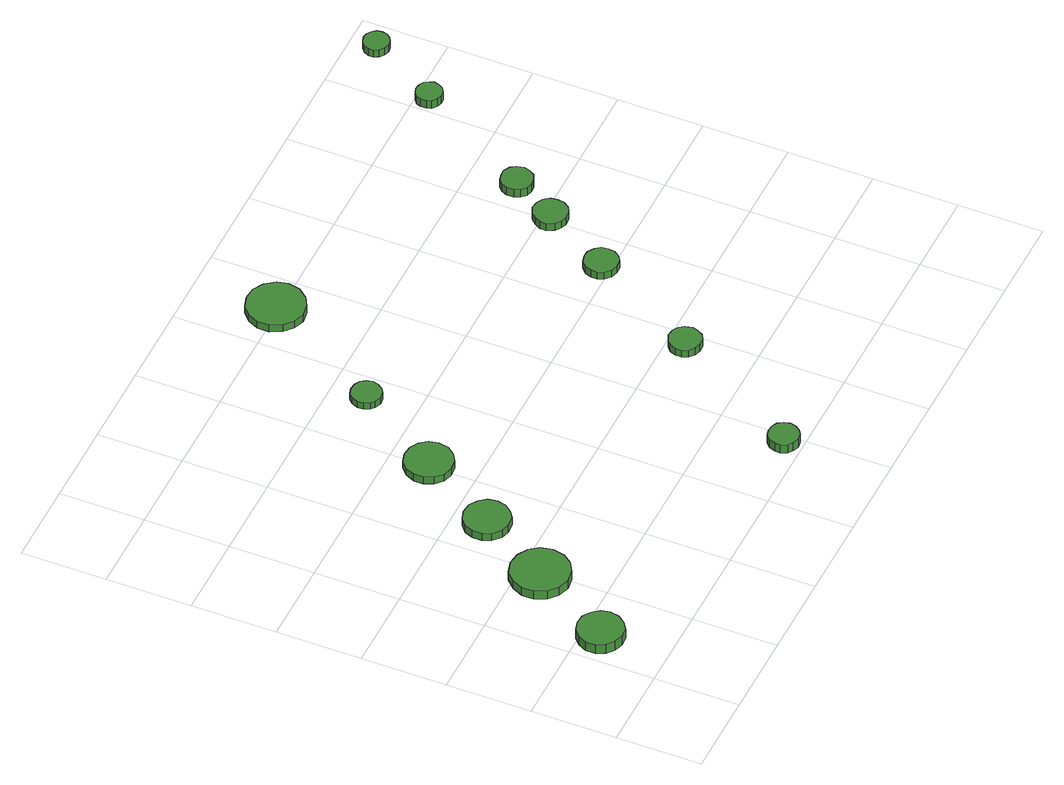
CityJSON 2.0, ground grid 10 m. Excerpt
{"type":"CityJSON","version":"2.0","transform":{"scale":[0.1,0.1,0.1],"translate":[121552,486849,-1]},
"CityObjects":{
"tree1":{"type":"SolitaryVegetationObject","attributes":{"function":"something"},"geometry":[{"type":"MultiSurface","lod":"1","boundaries":[[[0,1,2,3,4,5,6,7,8,9,10,11,12,13,14]],[[15,16,17,18,19,20,21,22,23,24,25,26,27,28,29]],[[0,29,28,1]],[[1,28,27,2]],[[2,27,26,3]],[[3,26,25,4]],[[4,25,24,5]],[[5,24,23,6]],[[6,23,22,7]],[[7,22,21,8]],[[8,21,20,9]],[[9,20,19,10]],[[10,19,18,11]],[[11,18,17,12]],[[12,17,16,13]],[[13,16,15,14]],[[14,15,29,0]]]}]},
"tree2":{"type":"SolitaryVegetationObject","attributes":{"function":"something"},"geometry":[{"type":"MultiSurface","lod":"1","boundaries":[[[30,31,32,33,34,35,36,37,38,39,40,41,42,43,44]],[[45,46,47,48,49,50,51,52,53,54,55,56,57,58,59]],[[30,59,58,31]],[[31,58,57,32]],[[32,57,56,33]],[[33,56,55,34]],[[34,55,54,35]],[[35,54,53,36]],[[36,53,52,37]],[[37,52,51,38]],[[38,51,50,39]],[[39,50,49,40]],[[40,49,48,41]],[[41,48,47,42]],[[42,47,46,43]],[[43,46,45,44]],[[44,45,59,30]]]}]},
"tree3":{"type":"SolitaryVegetationObject","attributes":{"function":"something"},"geometry":[{"type":"MultiSurface","lod":"1","boundaries":[[[60,61,62,63,64,65,66,67,68,69,70,71,72,73,74]],[[75,76,77,78,79,80,81,82,83,84,85,86,87,88,89]],[[60,89,88,61]],[[61,88,87,62]],[[62,87,86,63]],[[63,86,85,64]],[[64,85,84,65]],[[65,84,83,66]],[[66,83,82,67]],[[67,82,81,68]],[[68,81,80,69]],[[69,80,79,70]],[[70,79,78,71]],[[71,78,77,72]],[[72,77,76,73]],[[73,76,75,74]],[[74,75,89,60]]]}]},
"tree4":{"type":"SolitaryVegetationObject","attributes":{"function":"something"},"geometry":[{"type":"MultiSurface","lod":"1","boundaries":[[[90,91,92,93,94,95,96,97,98,99,100,101,102,103,104]],[[105,106,107,108,109,110,111,112,113,114,115,116,117,118,119]],[[90,119,118,91]],[[91,118,117,92]],[[92,117,116,93]],[[93,116,115,94]],[[94,115,114,95]],[[95,114,113,96]],[[96,113,112,97]],[[97,112,111,98]],[[98,111,110,99]],[[99,110,109,100]],[[100,109,108,101]],[[101,108,107,102]],[[102,107,106,103]],[[103,106,105,104]],[[104,105,119,90]]]}]},
"tree5":{"type":"SolitaryVegetationObject","attributes":{"function":"something"},"geometry":[{"type":"MultiSurface","lod":"1","boundaries":[[[120,121,122,123,124,125,126,127,128,129,130,131,132,133,134]],[[135,136,137,138,139,140,141,142,143,144,145,146,147,148,149]],[[120,149,148,121]],[[121,148,147,122]],[[122,147,146,123]],[[123,146,145,124]],[[124,145,144,125]],[[125,144,143,126]],[[126,143,142,127]],[[127,142,141,128]],[[128,141,140,129]],[[129,140,139,130]],[[130,139,138,131]],[[131,138,137,132]],[[132,137,136,133]],[[133,136,135,134]],[[134,135,149,120]]]}]},
"tree6":{"type":"SolitaryVegetationObject","attributes":{"function":"something"},"geometry":[{"type":"MultiSurface","lod":"1","boundaries":[[[150,151,152,153,154,155,156,157,158,159,160,161,162,163,164]],[[165,166,167,168,169,170,171,172,173,174,175,176,177,178,179]],[[150,179,178,151]],[[151,178,177,152]],[[152,177,176,153]],[[153,176,175,154]],[[154,175,174,155]],[[155,174,173,156]],[[156,173,172,157]],[[157,172,171,158]],[[158,171,170,159]],[[159,170,169,160]],[[160,169,168,161]],[[161,168,167,162]],[[162,167,166,163]],[[163,166,165,164]],[[164,165,179,150]]]}]},
"tree7":{"type":"SolitaryVegetationObject","attributes":{"function":"something"},"geometry":[{"type":"MultiSurface","lod":"1","boundaries":[[[180,181,182,183,184,185,186,187,188,189,190,191,192,193,194]],[[195,196,197,198,199,200,201,202,203,204,205,206,207,208,209]],[[180,209,208,181]],[[181,208,207,182]],[[182,207,206,183]],[[183,206,205,184]],[[184,205,204,185]],[[185,204,203,186]],[[186,203,202,187]],[[187,202,201,188]],[[188,201,200,189]],[[189,200,199,190]],[[190,199,198,191]],[[191,198,197,192]],[[192,197,196,193]],[[193,196,195,194]],[[194,195,209,180]]]}]},
"tree8":{"type":"SolitaryVegetationObject","attributes":{"function":"something"},"geometry":[{"type":"MultiSurface","lod":"1","boundaries":[[[210,211,212,213,214,215,216,217,218,219,220,221,222,223,224]],[[225,226,227,228,229,230,231,232,233,234,235,236,237,238,239]],[[210,239,238,211]],[[211,238,237,212]],[[212,237,236,213]],[[213,236,235,214]],[[214,235,234,215]],[[215,234,233,216]],[[216,233,232,217]],[[217,232,231,218]],[[218,231,230,219]],[[219,230,229,220]],[[220,229,228,221]],[[221,228,227,222]],[[222,227,226,223]],[[223,226,225,224]],[[224,225,239,210]]]}]},
"tree9":{"type":"SolitaryVegetationObject","attributes":{"function":"something"},"geometry":[{"type":"MultiSurface","lod":"1","boundaries":[[[240,241,242,243,244,245,246,247,248,249,250,251,252,253,254]],[[255,256,257,258,259,260,261,262,263,264,265,266,267,268,269]],[[240,269,268,241]],[[241,268,267,242]],[[242,267,266,243]],[[243,266,265,244]],[[244,265,264,245]],[[245,264,263,246]],[[246,263,262,247]],[[247,262,261,248]],[[248,261,260,249]],[[249,260,259,250]],[[250,259,258,251]],[[251,258,257,252]],[[252,257,256,253]],[[253,256,255,254]],[[254,255,269,240]]]}]},
"tree10":{"type":"SolitaryVegetationObject","attributes":{"function":"something"},"geometry":[{"type":"MultiSurface","lod":"1","boundaries":[[[270,271,272,273,274,275,276,277,278,279,280,281,282,283,284]],[[285,286,287,288,289,290,291,292,293,294,295,296,297,298,299]],[[270,299,298,271]],[[271,298,297,272]],[[272,297,296,273]],[[273,296,295,274]],[[274,295,294,275]],[[275,294,293,276]],[[276,293,292,277]],[[277,292,291,278]],[[278,291,290,279]],[[279,290,289,280]],[[280,289,288,281]],[[281,288,287,282]],[[282,287,286,283]],[[283,286,285,284]],[[284,285,299,270]]]}]},
"tree11":{"type":"SolitaryVegetationObject","attributes":{"function":"something"},"geometry":[{"type":"MultiSurface","lod":"1","boundaries":[[[300,301,302,303,304,305,306,307,308,309,310,311,312,313,314]],[[315,316,317,318,319,320,321,322,323,324,325,326,327,328,329]],[[300,329,328,301]],[[301,328,327,302]],[[302,327,326,303]],[[303,326,325,304]],[[304,325,324,305]],[[305,324,323,306]],[[306,323,322,307]],[[307,322,321,308]],[[308,321,320,309]],[[309,320,319,310]],[[310,319,318,311]],[[311,318,317,312]],[[312,317,316,313]],[[313,316,315,314]],[[314,315,329,300]]]}]},
"tree12":{"type":"SolitaryVegetationObject","attributes":{"function":"something"},"geometry":[{"type":"MultiSurface","lod":"1","boundaries":[[[330,331,332,333,334,335,336,337,338,339,340,341,342,343,344]],[[345,346,347,348,349,350,351,352,353,354,355,356,357,358,359]],[[330,359,358,331]],[[331,358,357,332]],[[332,357,356,333]],[[333,356,355,334]],[[334,355,354,335]],[[335,354,353,336]],[[336,353,352,337]],[[337,352,351,338]],[[338,351,350,339]],[[339,350,349,340]],[[340,349,348,341]],[[341,348,347,342]],[[342,347,346,343]],[[343,346,345,344]],[[344,345,359,330]]]}]},
"tree13":{"type":"SolitaryVegetationObject","attributes":{"function":"something"},"geometry":[{"type":"MultiSurface","lod":"1","boundaries":[[[360,361,362,363,364,365,366,367,368,369,370,371,372,373,374]],[[375,376,377,378,379,380,381,382,383,384,385,386,387,388,389]],[[360,389,388,361]],[[361,388,387,362]],[[362,387,386,363]],[[363,386,385,364]],[[364,385,384,365]],[[365,384,383,366]],[[366,383,382,367]],[[367,382,381,368]],[[368,381,380,369]],[[369,380,379,370]],[[370,379,378,371]],[[371,378,377,372]],[[372,377,376,373]],[[373,376,375,374]],[[374,375,389,360]]]}]}
},
"vertices":[
[61,79,21],[59,89,21],[52,98,21],[43,104,21],[32,105,21],[21,102,21],[13,94,21],[8,84,21],[8,73,21],[13,63,21],[21,56,21],[32,52,21],[43,53,21],[52,59,21],[59,68,21],[59,68,8],[52,59,8],[43,53,8],[32,52,8],[21,56,8],[13,63,8],[8,73,8],[8,84,8],[13,94,8],[21,102,8],[32,105,8],[43,104,8],[52,98,8],[59,89,8],[61,79,8],
[126,175,19],[123,189,19],[115,200,19],[103,207,19],[89,209,19],[75,205,19],[65,195,19],[59,182,19],[59,168,19],[65,155,19],[75,146,19],[89,141,19],[103,143,19],[115,150,19],[123,161,19],[123,161,7],[115,150,7],[103,143,7],[89,141,7],[75,146,7],[65,155,7],[59,168,7],[59,182,7],[65,195,7],[75,205,7],[89,209,7],[103,207,7],[115,200,7],[123,189,7],[126,175,7],
[172,261,17],[170,272,17],[163,281,17],[154,287,17],[142,288,17],[132,285,17],[123,277,17],[119,267,17],[119,256,17],[123,246,17],[132,238,17],[142,235,17],[154,236,17],[163,242,17],[170,251,17],[170,251,7],[163,242,7],[154,236,7],[142,235,7],[132,238,7],[123,246,7],[119,256,7],[119,267,7],[123,277,7],[132,285,7],[142,288,7],[154,287,7],[163,281,7],[170,272,7],[172,261,7],
[228,355,17],[226,366,17],[219,375,17],[209,381,17],[197,382,17],[186,379,17],[178,371,17],[173,360,17],[173,349,17],[178,338,17],[186,330,17],[197,327,17],[209,328,17],[219,334,17],[226,343,17],[226,343,7],[219,334,7],[209,328,7],[197,327,7],[186,330,7],[178,338,7],[173,349,7],[173,360,7],[178,371,7],[186,379,7],[197,382,7],[209,381,7],[219,375,7],[226,366,7],[228,355,7],
[408,22,19],[406,29,19],[402,35,19],[396,38,19],[388,39,19],[381,37,19],[376,32,19],[373,25,19],[373,18,19],[376,11,19],[381,7,19],[388,4,19],[396,5,19],[402,9,19],[406,15,19],[406,15,7],[402,9,7],[396,5,7],[388,4,7],[381,7,7],[376,11,7],[373,18,7],[373,25,7],[376,32,7],[381,37,7],[388,39,7],[396,38,7],[402,35,7],[406,29,7],[408,22,7],
[287,459,16],[285,466,16],[281,472,16],[275,475,16],[267,476,16],[260,474,16],[255,469,16],[252,462,16],[252,455,16],[255,448,16],[260,444,16],[267,441,16],[275,442,16],[281,446,16],[285,452,16],[285,452,7],[281,446,7],[275,442,7],[267,441,7],[260,444,7],[255,448,7],[252,455,7],[252,462,7],[255,469,7],[260,474,7],[267,476,7],[275,475,7],[281,472,7],[285,466,7],[287,459,7],
[388,603,16],[385,616,16],[376,628,16],[364,635,16],[350,636,16],[337,632,16],[327,623,16],[321,610,16],[321,596,16],[327,583,16],[337,574,16],[350,569,16],[364,571,16],[376,578,16],[385,589,16],[385,589,6],[376,578,6],[364,571,6],[350,569,6],[337,574,6],[327,583,6],[321,596,6],[321,610,6],[327,623,6],[337,632,6],[350,636,6],[364,635,6],[376,628,6],[385,616,6],[388,603,6],
[502,179,17],[500,187,17],[496,193,17],[489,197,17],[481,198,17],[474,195,17],[468,190,17],[465,183,17],[465,175,17],[468,168,17],[474,163,17],[481,161,17],[489,161,17],[496,165,17],[500,172,17],[500,172,7],[496,165,7],[489,161,7],[481,161,7],[474,163,7],[468,168,7],[465,175,7],[465,183,7],[468,190,7],[474,195,7],[481,198,7],[489,197,7],[496,193,7],[500,187,7],[502,179,7],
[576,311,17],[575,319,17],[570,325,17],[563,330,17],[555,330,17],[547,328,17],[541,322,17],[538,315,17],[538,307,17],[541,300,17],[547,294,17],[555,292,17],[563,292,17],[570,296,17],[575,303,17],[575,303,7],[570,296,7],[563,292,7],[555,292,7],[547,294,7],[541,300,7],[538,307,7],[538,315,7],[541,322,7],[547,328,7],[555,330,7],[563,330,7],[570,325,7],[575,319,7],[576,311,7],
[624,392,16],[623,400,16],[618,407,16],[611,411,16],[602,412,16],[595,409,16],[589,403,16],[585,396,16],[585,388,16],[589,380,16],[595,375,16],[602,372,16],[611,373,16],[618,377,16],[623,384,16],[623,384,6],[618,377,6],[611,373,6],[602,372,6],[595,375,6],[589,380,6],[585,388,6],[585,396,6],[589,403,6],[595,409,6],[602,412,6],[611,411,6],[618,407,6],[623,400,6],[624,392,6],
[654,445,17],[652,453,17],[648,459,17],[641,463,17],[634,463,17],[626,461,17],[621,456,17],[618,449,17],[618,441,17],[621,434,17],[626,429,17],[634,427,17],[641,428,17],[648,431,17],[652,438,17],[652,438,6],[648,431,6],[641,428,6],[634,427,6],[626,429,6],[621,434,6],[618,441,6],[618,449,6],[621,456,6],[626,461,6],[634,463,6],[641,463,6],[648,459,6],[652,453,6],[654,445,6],
[735,586,17],[733,592,17],[730,597,17],[724,600,17],[718,601,17],[712,599,17],[707,595,17],[705,589,17],[705,583,17],[707,577,17],[712,573,17],[718,571,17],[724,571,17],[730,575,17],[733,580,17],[733,580,6],[730,575,6],[724,571,6],[718,571,6],[712,573,6],[707,577,6],[705,583,6],[705,589,6],[707,595,6],[712,599,6],[718,601,6],[724,600,6],[730,597,6],[733,592,6],[735,586,6],
[784,670,16],[783,676,16],[779,681,16],[774,684,16],[768,685,16],[762,683,16],[757,679,16],[754,673,16],[754,667,16],[757,661,16],[762,657,16],[768,655,16],[774,656,16],[779,659,16],[783,664,16],[783,664,6],[779,659,6],[774,656,6],[768,655,6],[762,657,6],[757,661,6],[754,667,6],[754,673,6],[757,679,6],[762,683,6],[768,685,6],[774,684,6],[779,681,6],[783,676,6],[784,670,6]
]}
